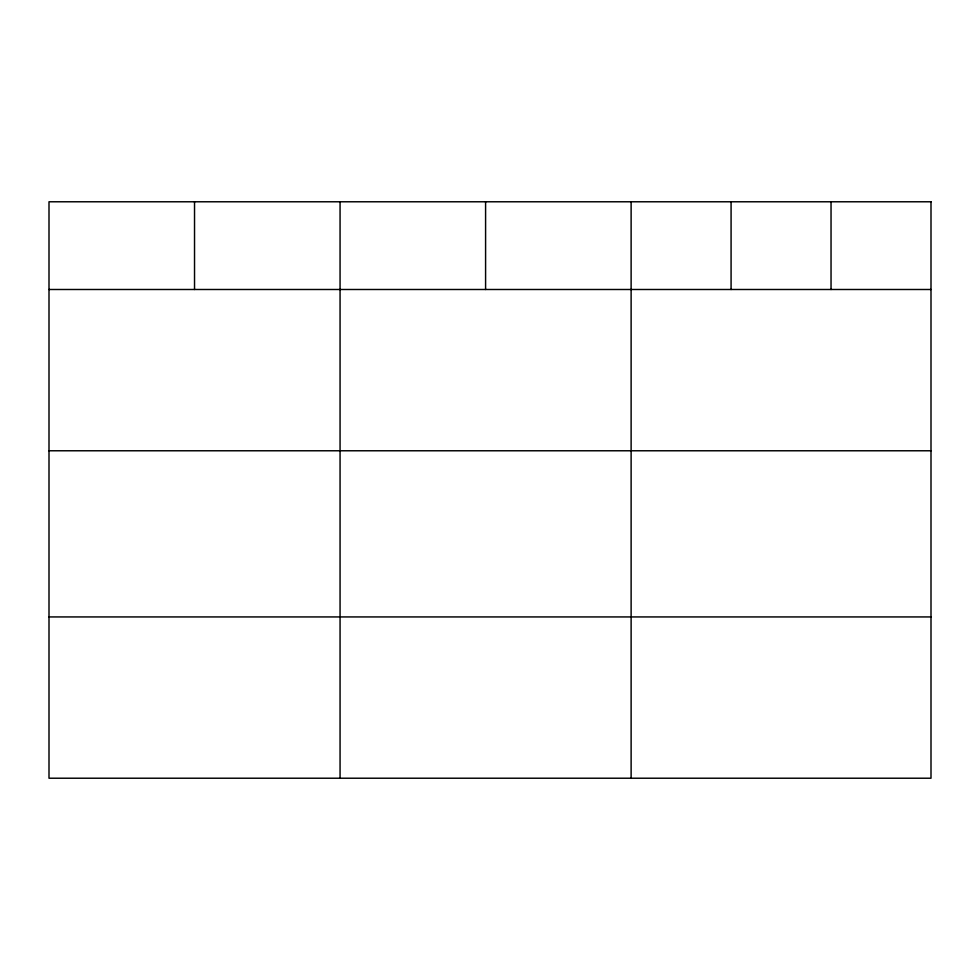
<?xml version="1.0" encoding="UTF-8"?>
<svg xmlns="http://www.w3.org/2000/svg" width="980" height="980" viewBox="0 0 980 980"><rect width="100%" height="100%" fill="white"/><g stroke="black" fill="none" stroke-linecap="round" stroke-linejoin="round"><path stroke-width="1.47" d="M49 289.492L931 289.492M49 450.776L931 450.776M49 616.935L931 616.935M831.04 201.782L831.04 289.492M731.08 201.782L731.08 289.492M631.12 201.782L631.12 778.218M485.59 201.782L485.59 289.492M340.06 201.782L340.06 778.218M194.53 201.782L194.53 289.492M931 201.782L49 201.782L49 778.218L931 778.218L931 201.782"/></g></svg>
